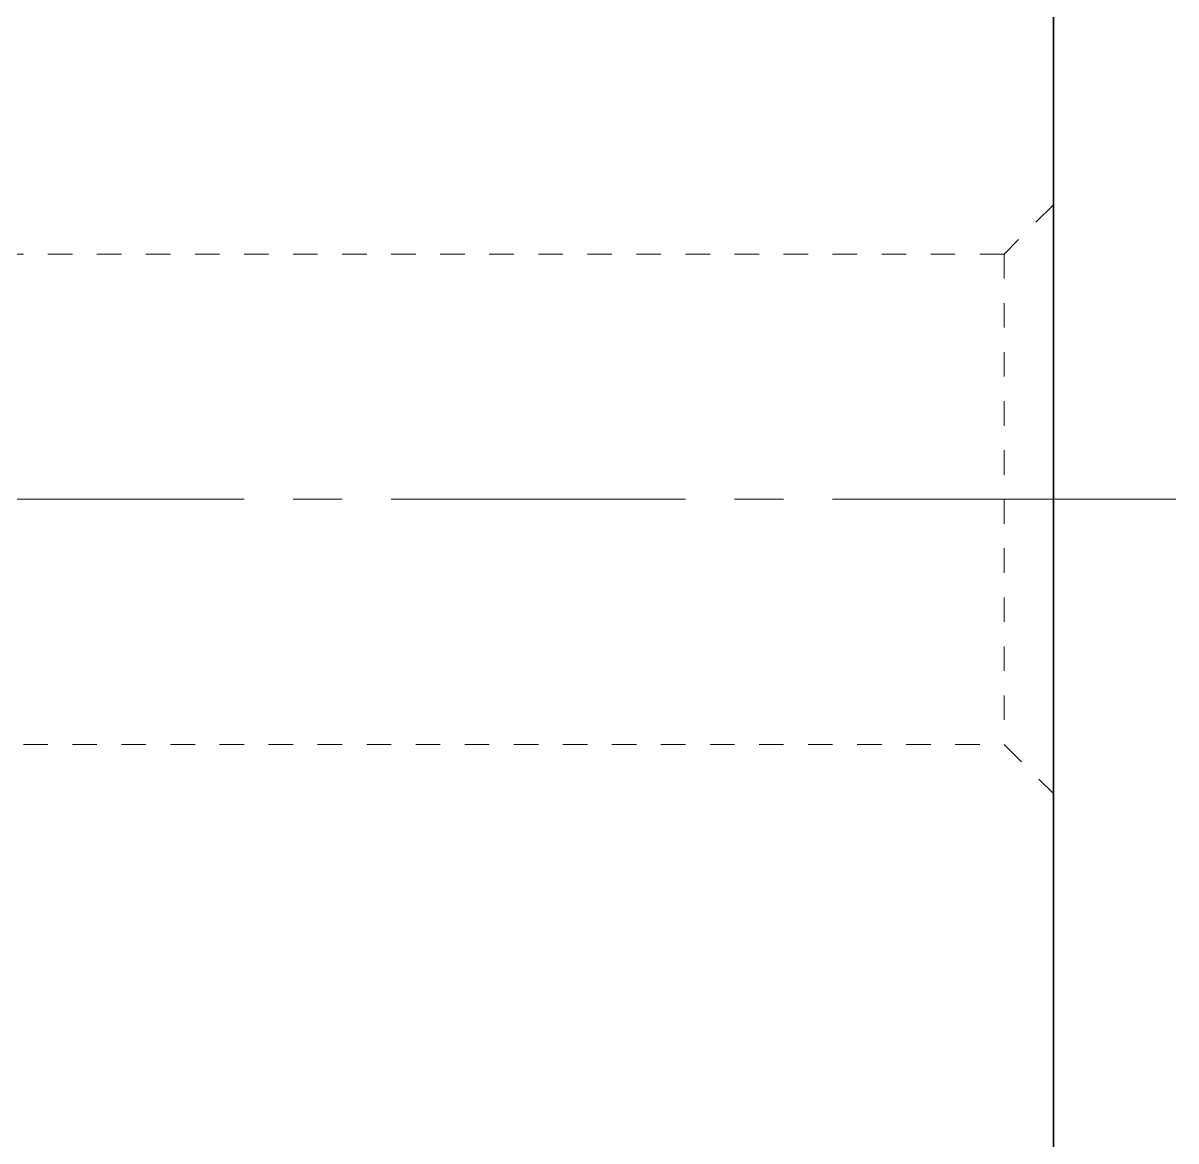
# Model space of a CAD drawing. Header units: millimetres. Extents: x -742 to 742, y -525 to 525.
# Drawn here: x -421.26 to -374.25, y -130.5 to -84.92 of the extents above; entities that cross this region are included whole.
import ezdxf

# ---------------------------------------------------------------- set-up
doc = ezdxf.new("R2010")
doc.units = ezdxf.units.MM
doc.linetypes.add('点画线', pattern=[18, 12, -2, 2, -2])
doc.linetypes.add('虚线', pattern=[2, 1, -1])
doc.layers.get('0').update_dxf_attribs({"lineweight": 35})
for name, color, linetype, lineweight in [('中心线层', 1, '点画线', 18), ('粗实线层', 7, 'Continuous', 35), ('虚线层', 6, '虚线', 18)]:
    doc.layers.add(name, color=color, linetype=linetype, lineweight=lineweight)

# ---------------------------------------------------------------- blocks, each defined once
blk = doc.blocks.new('*X9')
blk.add_line((-784.125, 60), (-784.125, -70))
at = {"layer": '虚线层', "color": 7}
for p, q in [((-784.125, 7), (-784.125, 23)), ((-784.125, 7), (-786.125, 5)), ((-784.125, 7), (-786.125, 5)), ((-784.125, -17), (-784.125, 7)), ((-786.125, 5), (-832.125, 5)), ((-786.125, 5), (-786.125, -15)), ((-786.125, 5), (-786.125, -15)), ((-832.125, -15), (-786.125, -15)), ((-786.125, -15), (-784.125, -17)), ((-786.125, -15), (-784.125, -17)), ((-784.125, -33), (-784.125, -17))]:
    blk.add_line(p, q, dxfattribs=at)
blk = doc.blocks.new('*X7')
at = {"layer": '中心线层'}
for p, q in [((-781.125, -5), (-837.125, -5)), ((-781.125, -5), (-837.125, -5)), ((-791.125, -5), (-779.125, -5)), ((-791.125, -5), (-779.125, -5))]:
    blk.add_line(p, q, dxfattribs=at)
at = {"color": 0, "linetype": 'ByBlock'}
blk.add_blockref('*X9', (0, 0), dxfattribs=at)

msp = doc.modelspace()

# ---------------------------------------------------------------- block references
at = {"layer": '粗实线层'}
msp.add_blockref('*X7', (404.88, -99.336), dxfattribs=at)

doc.saveas('drawing.dxf')
